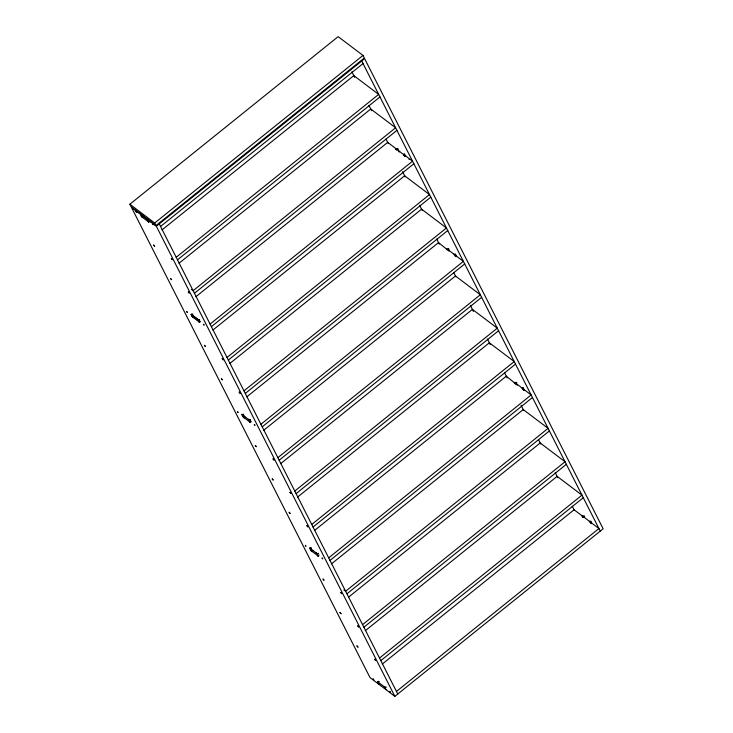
<?xml version="1.0" encoding="UTF-8"?>
<svg xmlns="http://www.w3.org/2000/svg" width="733" height="733" viewBox="0 0 733 733"><rect width="100%" height="100%" fill="white"/><g stroke="black" fill="none" stroke-linecap="round" stroke-linejoin="round"><path stroke-width="1.1" d="M129.86 204.223L338.142 36.65L363 55.424L364.31 58.008L156.019 225.581L131.161 206.798L129.86 204.223L154.709 222.997L156.019 225.581M142.138 215.117L141.212 215.942L142.394 217.389M141.304 216.198L142.211 215.465M142.486 217.38L143.393 216.647M140.369 214.146L141.671 216.73L148.781 222.09L149.642 221.073M154.709 222.997L363 55.424M156.349 226.222L364.631 58.649L603.14 528.777L394.858 696.35L370 677.576L131.491 207.448L156.349 226.222L394.858 696.35M160.564 226.46L363.037 63.56M162.048 229.887L353.81 75.609L378.668 94.383L176.195 257.283M177.505 259.858L379.978 96.958M178.989 263.284L370.761 108.997L395.609 127.78L193.136 290.68L191.368 289.333M194.447 293.255L396.919 130.355M195.931 296.682L387.702 142.394L395.802 148.515L396.535 149.963L395.967 148.991M191.643 315.217L191.24 314.622L192.147 313.898M396.956 149.898L396.626 149.385L397.533 148.662M191.276 314.265L191.909 314.824L192.852 314.136M396.672 149.037L397.259 149.55L398.23 148.9M397.204 149.834L397.927 149.248M192.055 316.042L192.971 315.309M193.219 317.581L192.138 316.39L193.045 315.657M193.31 317.572L194.227 316.839M399.054 152.043L399.604 151.603M198.762 320.513L199.578 319.506M404.14 155.277L404.955 154.269M198.744 320.578L199.651 319.854M405.45 155.442L404.9 155.872L404.46 155.057A0.99 0.651 -26.9 0 1 404.405 153.71M191.24 314.622L192.504 316.913L199.605 322.282L200.466 321.265M405.853 156.028L405.303 156.468A0.99 0.651 -26.9 0 1 405.697 156.294M210.078 324.078L412.56 161.178L404.46 155.057M211.388 326.652L413.861 163.752M212.872 330.079L404.643 175.792L429.501 194.575L227.028 357.466M228.329 360.05L430.802 197.15M229.814 363.476L421.585 209.189L446.443 227.972L243.97 390.863M245.271 393.438L447.753 230.547M246.755 396.874L438.526 242.586L447.038 249.513M242.467 415.409L242.073 414.814L242.98 414.081M448.761 249.44L447.616 249.852L448.358 248.844M243.677 414.319L242.77 415.052L242.128 414.466M447.487 249.22L448.12 249.779L449.063 249.083M242.889 416.225L243.796 415.501M244.052 417.773L242.962 416.582L243.878 415.849M448.706 251.053L449.256 250.613M244.144 417.755L245.051 417.031M249.586 420.705L250.402 419.688M454.973 255.469L455.779 254.452M249.568 420.769L250.484 420.036M455.55 256.211L456.274 255.625M242.073 414.814L243.329 417.104L250.439 422.474L251.3 421.457M260.911 424.26L463.384 261.369L455.285 255.249A0.99 0.651 -26.9 0 1 455.239 253.893M262.222 426.835L464.695 263.944M263.706 430.271L455.468 275.984L480.326 294.758L277.853 457.658M279.163 460.232L481.636 297.341M280.647 463.668L472.419 309.381L497.267 328.155L294.794 491.055M296.105 493.63L498.577 330.739M297.589 497.066L489.36 342.778L514.218 361.552L311.745 524.452M313.046 527.027L515.519 364.127M314.53 530.463L506.301 376.176L514.804 383.093M310.242 548.99L309.839 548.403L310.755 547.67M515.592 383.716L515.226 383.167L516.133 382.434M311.452 547.908L310.545 548.641L309.857 548.037M516.829 382.672L515.62 383.753L516.041 384.578M311.571 549.081C309.363 549.402 312.02 552.728 312.826 550.611M310.737 550.162L311.644 549.429M318.25 553.626L317.343 554.359L318.177 553.278M522.739 389.049L523.554 388.041M524.049 389.214L523.509 389.654L523.06 388.829A0.99 0.651 -26.9 0 1 523.014 387.482M318.259 556.054L319.075 555.046M523.729 390.387L524.452 389.809M328.686 557.85L531.159 394.95L523.06 388.829M329.987 560.424L532.46 397.524M331.472 563.86L523.243 409.573L548.101 428.347L345.628 591.247L343.85 589.9M346.938 593.822L549.411 430.922M348.413 597.258L540.184 442.97L565.042 461.744L362.569 624.644M363.88 627.219L566.352 464.319M365.364 630.655L557.135 476.368L581.984 495.142L379.511 658.042M380.821 660.616L583.294 497.716M382.305 664.043L574.076 509.765L582.176 515.876L582.827 517.168M378.017 682.579L377.614 681.983L378.521 681.259M583.239 517.141L583.908 516.023M379.227 681.498L378.32 682.231L377.651 681.635M583.578 517.196L584.604 516.261M385.137 687.875L385.952 686.867M590.514 522.638L591.329 521.63M385.118 687.948L386.025 687.215M396.452 691.439L598.934 528.539L590.835 522.418A0.99 0.651 -26.9 0 1 590.78 521.071M453.791 253.994L454.891 255.212M148.662 222.145L148.029 221.568M515.235 382.8L521.465 387.592M521.566 387.583L522.647 388.774M197.58 319.038L198.68 320.266M199.523 322.355L198.863 321.76M583.01 516.389L589.24 521.181M589.332 521.163L590.45 522.418M248.414 419.23L249.495 420.421M250.356 422.547L249.724 421.988M316.18 552.819L317.279 554.038M318.131 556.127L317.462 555.532M383.955 686.4L385.082 687.682M135.944 211.416L136.503 212.121M136.384 212.13L135.88 211.461M152.702 224.078L153.261 224.774L152.647 224.142M186.768 311.607L187.336 312.304M187.254 312.35L186.713 311.672M203.527 324.27L204.095 324.966M204.012 325.003L203.472 324.334M237.602 411.799L238.161 412.496L237.547 411.891M254.36 424.453L254.919 425.158M254.855 425.204L254.296 424.508M322.135 558.042L322.694 558.748M322.612 558.784L322.071 558.115M373.143 678.969L373.711 679.674M373.628 679.711L373.088 679.015M397.323 149.624L404.048 154.993M448.156 249.816L453.7 254.003M191.945 314.86L197.489 319.057M191.194 314.338L198.295 319.707L199.605 322.282M242.027 414.53L249.128 419.899L250.439 422.474M148.332 221.21L148.772 221.897M199.165 321.402L199.559 321.998M249.99 421.594L250.402 422.217M317.765 555.183L318.204 555.861M409.326 159.437L409.023 159.409M361.726 60.986L600.235 531.113M404.946 156.019L405.193 156.505M455.285 255.249L455.779 256.211M590.835 522.418L591.485 523.71M403.846 154.938L404.543 156.166M454.68 255.13L455.367 256.358M522.446 388.719L522.858 389.525M590.221 522.299L590.633 523.105M446.8 249.174L447.203 249.98M514.566 382.763L515.061 383.726M582.341 516.353L582.753 517.159M351.877 71.779L354.69 77.322M368.946 105.433L371.631 110.72M386.025 139.087L388.087 143.173M402.582 171.724L405.166 176.818M419.652 205.377L422.235 210.472M436.721 239.031L439.314 244.126M453.8 272.685L455.871 276.762M470.357 305.313L473.454 311.433M487.427 338.967L490.23 344.492M504.496 372.621L507.172 377.889M521.053 405.257L523.646 410.361M538.645 439.928L540.716 444.006M555.202 472.565L557.786 477.659M572.281 506.219L574.342 510.296M159.253 223.886L397.762 694.014M147.47 219.515L148.781 222.09M385.979 689.643L384.669 687.068L377.568 681.699L378.879 684.283M583.908 515.876A0.99 0.651 -26.9 0 1 582.176 515.876M516.133 382.287A0.99 0.651 -26.9 0 1 514.401 382.296M523.884 390.341A0.99 0.651 -26.9 0 1 524.297 390.066M517.434 384.88A0.99 0.651 -26.9 0 1 517.095 385.21M448.358 248.698A0.99 0.651 -26.9 0 1 446.626 248.707M456.265 256.623A0.99 0.651 -26.9 0 1 456.531 256.477M397.533 148.515A0.99 0.651 -26.9 0 1 395.802 148.515M398.825 151.099A0.99 0.651 -26.9 0 1 398.578 151.374M153.609 245.134L154.636 246.343L153.637 245.097M171.366 258.547L172.383 259.757L171.394 258.511M170.551 278.531L171.577 279.74L170.578 278.494M188.308 291.936L189.334 293.154L188.335 291.908M204.443 345.316L205.46 346.535L204.452 345.307M222.191 358.73L223.217 359.949L222.2 358.712M221.384 378.714L222.401 379.932L221.393 378.695M239.141 392.128L240.158 393.346L239.16 392.1M255.267 445.508L256.293 446.727L255.295 445.481M273.024 458.922L274.05 460.141L273.052 458.895M272.209 478.906L273.235 480.124L272.236 478.878M289.966 492.319L290.992 493.538L289.966 492.319M289.159 512.303L290.176 513.521L289.178 512.275M306.907 525.717L307.933 526.935L306.935 525.689M323.042 579.097L324.068 580.316L323.088 579.061M340.799 592.511L341.816 593.721L340.845 592.475M339.984 612.495L341.01 613.704L339.984 612.495M357.741 625.909L358.758 627.118L357.786 625.872M356.925 645.892L357.951 647.102L356.925 645.892M374.682 659.306L375.708 660.515L374.682 659.306M305.395 545.389L305.872 546.131L305.395 545.389M389.919 691.64L390.405 692.373L389.965 691.668M316.903 553.479L309.802 548.119L311.104 550.694L318.204 556.054L316.903 553.479"/></g></svg>
